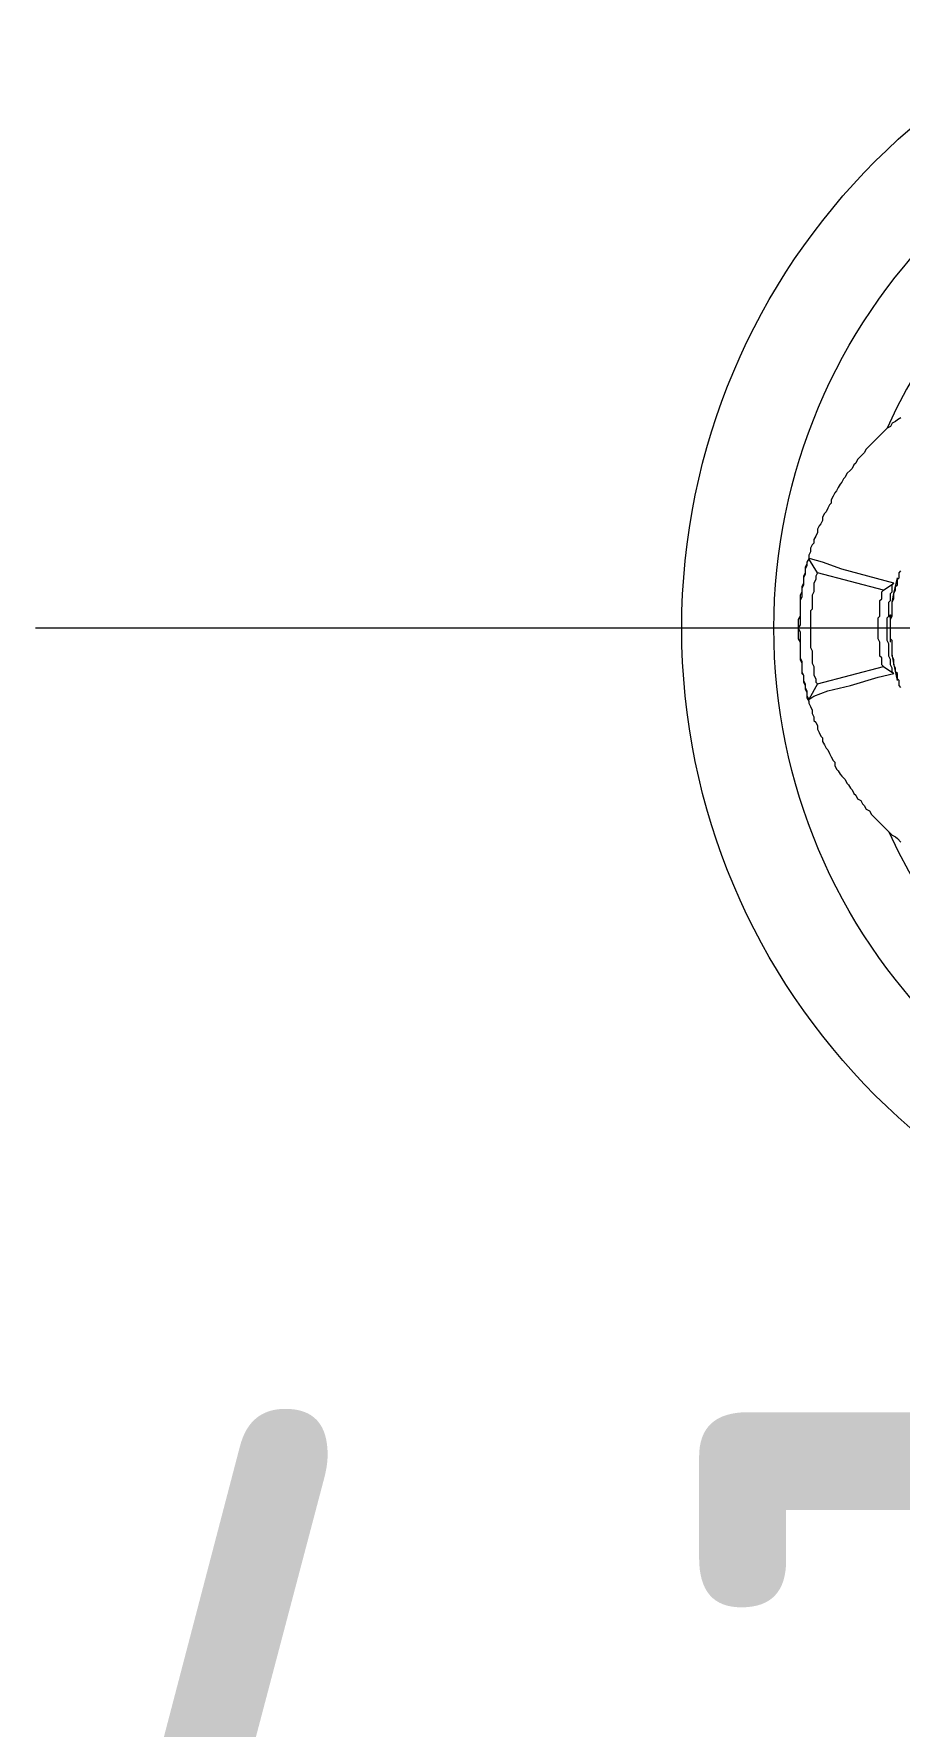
# Model space of a CAD drawing. Header units: millimetres. Extents: x 89051 to 218395, y -330386 to -125649.
# Drawn here: x 92612.9 to 92673.1, y -132914.4 to -132796.6 of the extents above; entities that cross this region are included whole.
import ezdxf

# ---------------------------------------------------------------- set-up
doc = ezdxf.new("R2010")
doc.units = ezdxf.units.MM
doc.header["$LTSCALE"] = 13
for name, pattern in [('1 实线', [0]), ('ACAD_ISO04W100', [30, 24, -3, 0, -3]), ('CENTER', [50.8, 31.75, -6.35, 6.35, -6.35])]:
    doc.linetypes.add(name, pattern=pattern)
doc.layers.get('0').update_dxf_attribs({"color": 1, "linetype": 'CENTER'})
doc.layers.add('C00-00-00', color=7, linetype='Continuous')
doc.layers.add('C00-00-FF', color=5, linetype='Continuous', true_color=0x0000ff)
doc.layers.add('标注、文本', color=3, linetype='Continuous', lineweight=25)
doc.styles.get("Standard").update_dxf_attribs({"font": 'gbenor.shx', "bigfont": 'gbcbig.shx'})
doc.dimstyles.new('1-15', dxfattribs={"dimscale": 20, "dimtxt": 3.5, "dimasz": 2, "dimexe": 1.5, "dimexo": 0.5, "dimgap": 0.5, "dimtad": 1, "dimtoh": 1, "dimdec": 1, "dimdsep": 46, "dimtxsty": 'Standard', "dimcen": 2.5, "dimclrd": 3, "dimclre": 3, "dimclrt": 3, "dimadec": 0, "dimazin": 2, "dimtfac": 1, "dimtdec": 1, "dimtmove": 0, "dimatfit": 2, "dimfxl": 1, "dimarcsym": 0})

# ---------------------------------------------------------------- blocks, each defined once
blk = doc.blocks.new('*D571')
at = {"layer": 'Defpoints', "color": 0, "transparency": 16777216}
for p in [(92572.93, -132897.37), (92703.93, -132897.37), (92703.93, -132972.54)]:
    blk.add_point(p, dxfattribs=at)
at = {"layer": '标注、文本', "color": 3, "lineweight": -2, "transparency": 16777216}
for p, q in [((92572.93, -132907.37), (92572.93, -133002.54)), ((92703.93, -132907.37), (92703.93, -133002.54)), ((92612.93, -132972.54), (92663.93, -132972.54))]:
    blk.add_line(p, q, dxfattribs=at)
at = {"layer": '标注、文本', "color": 3, "transparency": 16777216}
for points in [[(92612.93, -132965.87), (92612.93, -132979.2), (92572.93, -132972.54)], [(92663.93, -132965.87), (92663.93, -132979.2), (92703.93, -132972.54)]]:
    blk.add_solid(points, dxfattribs=at)
at = {"layer": '标注、文本', "color": 3, "transparency": 16777216, "insert": (92638.43, -132927.54), "char_height": 70, "attachment_point": 5}
blk.add_mtext('147', dxfattribs=at)

msp = doc.modelspace()

# ---------------------------------------------------------------- hatches: boundary and pattern name
at = {"layer": 'C00-00-00'}
h = msp.add_hatch(color=256, dxfattribs=at)
h.dxf.hatch_style = 2
h.paths.add_polyline_path([(92672.59, -132837.13), (92672.55, -132837.22), (92672.47, -132837.25), (92672.38, -132837.22), (92672.35, -132837.13), (92672.38, -132837.05), (92672.47, -132837.01), (92672.55, -132837.05)])

# ---------------------------------------------------------------- linework, layer by layer
at = {"color": 7, "linetype": '1 实线', "lineweight": 0}
for radius in [45.98, 39.57]:
    msp.add_circle((92703.93, -132837.98), radius, dxfattribs=at)
msp.add_arc((92703.93, -132837.98), 34.61, 204.1584, 156.2711, dxfattribs=at)
at = {"layer": 'C00-00-00', "lineweight": 15}
for points in [[(92673.19, -132823.34), (92672.95, -132823.46), (92672.83, -132823.58), (92672.59, -132823.7), (92672.47, -132823.94), (92672.23, -132824.06), (92672.11, -132824.18), (92671.86, -132824.43), (92671.74, -132824.55), (92671.62, -132824.67), (92671.38, -132824.91), (92671.26, -132825.03), (92671.14, -132825.15), (92670.9, -132825.4), (92670.77, -132825.52), (92670.65, -132825.76), (92670.53, -132825.88), (92670.29, -132826.12), (92670.17, -132826.24), (92670.05, -132826.48), (92669.93, -132826.61), (92669.81, -132826.85), (92669.69, -132826.97), (92669.44, -132827.21), (92669.32, -132827.45), (92669.2, -132827.57), (92669.08, -132827.82), (92668.96, -132827.94), (92668.84, -132828.18), (92668.72, -132828.42), (92668.6, -132828.54), (92668.48, -132828.78), (92668.35, -132829.03), (92668.35, -132829.27), (92668.23, -132829.39), (92668.11, -132829.63), (92667.99, -132829.87), (92667.87, -132829.99), (92667.75, -132830.24), (92667.75, -132830.48), (92667.63, -132830.72), (92667.51, -132830.84), (92667.39, -132831.08), (92667.39, -132831.32), (92667.27, -132831.57), (92667.14, -132831.81), (92667.14, -132832.05), (92667.02, -132832.17), (92666.9, -132832.41), (92666.9, -132832.66), (92666.78, -132832.9), (92666.78, -132833.14), (92666.66, -132833.38), (92666.66, -132833.5), (92666.54, -132833.74), (92666.54, -132833.99), (92666.54, -132834.23), (92666.42, -132834.47), (92666.42, -132834.71), (92666.42, -132834.95), (92666.3, -132835.2), (92666.3, -132835.44), (92666.3, -132835.68), (92666.3, -132835.8), (92666.18, -132836.04), (92666.18, -132836.29), (92666.18, -132836.53), (92666.18, -132836.77), (92666.18, -132837.01), (92666.18, -132837.25), (92666.18, -132837.5), (92666.18, -132837.74), (92666.06, -132837.98), (92666.18, -132838.22), (92666.18, -132838.46), (92666.18, -132838.58), (92666.18, -132838.83), (92666.18, -132839.07), (92666.18, -132839.31), (92666.18, -132839.55), (92666.18, -132839.79), (92666.18, -132840.04), (92666.3, -132840.28), (92666.3, -132840.52), (92666.3, -132840.76), (92666.3, -132841.01), (92666.42, -132841.25), (92666.42, -132841.37), (92666.42, -132841.61), (92666.54, -132841.85), (92666.54, -132842.09), (92666.66, -132842.34), (92666.66, -132842.58), (92666.66, -132842.82), (92666.78, -132843.06), (92666.78, -132843.18), (92666.9, -132843.43), (92667.02, -132843.67), (92667.02, -132843.91), (92667.14, -132844.15), (92667.14, -132844.39), (92667.27, -132844.51), (92667.39, -132844.76), (92667.39, -132845), (92667.51, -132845.24), (92667.63, -132845.48), (92667.75, -132845.6), (92667.75, -132845.85), (92667.87, -132846.09), (92667.99, -132846.33), (92668.11, -132846.45), (92668.23, -132846.69), (92668.35, -132846.93), (92668.48, -132847.18), (92668.6, -132847.3), (92668.6, -132847.54), (92668.72, -132847.78), (92668.84, -132847.9), (92668.96, -132848.14), (92669.08, -132848.27), (92669.32, -132848.51), (92669.44, -132848.75), (92669.56, -132848.87), (92669.69, -132849.11), (92669.81, -132849.23), (92669.93, -132849.48), (92670.05, -132849.6), (92670.17, -132849.84), (92670.41, -132849.96), (92670.53, -132850.2), (92670.65, -132850.32), (92670.77, -132850.56), (92671.02, -132850.69), (92671.14, -132850.93), (92671.26, -132851.05), (92671.5, -132851.29), (92671.62, -132851.41), (92671.74, -132851.53), (92671.98, -132851.77), (92672.11, -132851.9), (92672.23, -132852.02), (92672.47, -132852.26), (92672.59, -132852.38), (92672.83, -132852.5), (92672.95, -132852.62), (92673.19, -132852.86)], [(92666.78, -132833.14), (92666.66, -132833.38), (92666.66, -132833.62), (92666.54, -132833.87), (92666.54, -132834.11), (92666.42, -132834.35), (92666.42, -132834.59), (92666.42, -132834.83), (92666.3, -132835.08), (92666.3, -132835.2), (92666.3, -132835.44), (92666.18, -132835.68), (92666.18, -132835.92), (92666.18, -132836.16), (92666.18, -132836.41), (92666.18, -132836.65), (92666.18, -132836.89), (92666.18, -132837.13), (92666.06, -132837.37), (92666.06, -132837.62), (92666.06, -132837.86), (92666.06, -132838.1), (92666.06, -132838.22), (92666.06, -132838.46), (92666.06, -132838.71), (92666.18, -132838.95), (92666.18, -132839.19), (92666.18, -132839.43), (92666.18, -132839.67), (92666.18, -132839.92), (92666.18, -132840.16), (92666.3, -132840.4), (92666.3, -132840.64), (92666.3, -132840.88), (92666.3, -132841.13), (92666.42, -132841.25), (92666.42, -132841.49), (92666.42, -132841.73), (92666.54, -132841.97), (92666.54, -132842.22), (92666.66, -132842.46), (92666.66, -132842.7), (92666.78, -132842.94)], [(92667.39, -132834.11), (92666.78, -132833.14)], [(92672.71, -132834.83), (92670.9, -132834.35), (92669.08, -132833.87), (92667.75, -132833.38), (92666.9, -132833.14), (92666.78, -132833.14)], [(92667.39, -132834.11), (92667.27, -132834.35), (92667.27, -132834.59), (92667.14, -132834.83), (92667.14, -132835.08), (92667.14, -132835.32), (92667.14, -132835.44), (92667.02, -132835.68), (92667.02, -132835.92), (92667.02, -132836.16), (92667.02, -132836.41), (92667.02, -132836.65), (92666.9, -132836.77), (92666.9, -132837.01), (92666.9, -132837.25), (92666.9, -132837.5), (92666.9, -132837.74), (92666.9, -132837.98), (92666.9, -132838.1), (92666.9, -132838.34), (92666.9, -132838.58), (92666.9, -132838.83), (92666.9, -132839.07), (92666.9, -132839.31), (92667.02, -132839.55), (92667.02, -132839.67), (92667.02, -132839.92), (92667.02, -132840.16), (92667.02, -132840.4), (92667.14, -132840.64), (92667.14, -132840.88), (92667.14, -132841.01), (92667.14, -132841.25), (92667.27, -132841.49), (92667.27, -132841.73), (92667.39, -132841.85)], [(92671.98, -132835.32), (92667.39, -132834.11)], [(92671.98, -132835.32), (92672.71, -132834.83)], [(92672.71, -132841.13), (92672.59, -132841.01), (92672.59, -132840.88), (92672.59, -132840.76), (92672.47, -132840.52), (92672.47, -132840.4), (92672.47, -132840.28), (92672.47, -132840.16), (92672.35, -132839.92), (92672.35, -132839.79), (92672.35, -132839.67), (92672.35, -132839.43), (92672.35, -132839.31), (92672.35, -132839.19), (92672.35, -132839.07), (92672.23, -132838.83), (92672.23, -132838.71), (92672.23, -132838.58), (92672.23, -132838.34), (92672.23, -132838.22), (92672.23, -132838.1), (92672.23, -132837.86), (92672.23, -132837.74), (92672.23, -132837.62), (92672.23, -132837.37), (92672.23, -132837.25), (92672.35, -132837.13), (92672.35, -132837.01), (92672.35, -132836.77), (92672.35, -132836.65), (92672.35, -132836.53), (92672.35, -132836.29), (92672.35, -132836.16), (92672.47, -132836.04), (92672.47, -132835.92), (92672.47, -132835.68), (92672.47, -132835.56), (92672.59, -132835.44), (92672.59, -132835.2), (92672.59, -132835.08), (92672.59, -132834.95), (92672.71, -132834.83)], [(92673.19, -132842.09), (92673.07, -132841.97), (92673.07, -132841.73), (92673.07, -132841.61), (92672.95, -132841.49), (92672.95, -132841.37), (92672.95, -132841.13), (92672.83, -132841.01), (92672.83, -132840.88), (92672.83, -132840.76), (92672.71, -132840.52), (92672.71, -132840.4), (92672.71, -132840.28), (92672.71, -132840.16), (92672.59, -132839.92), (92672.59, -132839.79), (92672.59, -132839.67), (92672.59, -132839.55), (92672.59, -132839.31), (92672.59, -132839.19), (92672.59, -132839.07), (92672.59, -132838.83), (92672.47, -132838.71), (92672.47, -132838.58), (92672.47, -132838.46), (92672.47, -132838.22), (92672.47, -132838.1), (92672.47, -132837.98), (92672.47, -132837.86), (92672.47, -132837.62), (92672.47, -132837.5), (92672.47, -132837.37), (92672.59, -132837.13), (92672.59, -132837.01), (92672.59, -132836.89), (92672.59, -132836.77), (92672.59, -132836.53), (92672.59, -132836.41), (92672.59, -132836.29), (92672.59, -132836.16), (92672.71, -132835.92), (92672.71, -132835.8), (92672.71, -132835.68), (92672.71, -132835.56), (92672.83, -132835.32), (92672.83, -132835.2), (92672.83, -132835.08), (92672.95, -132834.95), (92672.95, -132834.71), (92672.95, -132834.59), (92673.07, -132834.47), (92673.07, -132834.35), (92673.07, -132834.11), (92673.19, -132833.99)], [(92672.71, -132835.56), (92672.95, -132834.47)], [(92671.98, -132840.64), (92671.86, -132840.52), (92671.86, -132840.4), (92671.86, -132840.16), (92671.86, -132840.04), (92671.74, -132839.92), (92671.74, -132839.67), (92671.74, -132839.55), (92671.74, -132839.43), (92671.74, -132839.19), (92671.74, -132839.07), (92671.74, -132838.95), (92671.62, -132838.71), (92671.62, -132838.58), (92671.62, -132838.46), (92671.62, -132838.22), (92671.62, -132838.1), (92671.62, -132837.86), (92671.62, -132837.74), (92671.62, -132837.62), (92671.62, -132837.37), (92671.62, -132837.25), (92671.74, -132837.13), (92671.74, -132836.89), (92671.74, -132836.77), (92671.74, -132836.65), (92671.74, -132836.41), (92671.74, -132836.29), (92671.74, -132836.04), (92671.86, -132835.92), (92671.86, -132835.8), (92671.86, -132835.56), (92671.86, -132835.44), (92671.98, -132835.32)], [(92672.59, -132836.16), (92672.71, -132835.56)], [(92672.47, -132838.83), (92672.47, -132837.13)], [(92672.47, -132838.95), (92672.47, -132838.83)], [(92667.39, -132841.85), (92671.98, -132840.64)], [(92671.98, -132840.64), (92672.71, -132841.13)], [(92672.71, -132840.4), (92672.59, -132839.79)], [(92672.95, -132841.61), (92672.71, -132840.4)], [(92666.78, -132842.94), (92667.14, -132842.7), (92668.11, -132842.34), (92669.69, -132841.97), (92671.62, -132841.37), (92672.71, -132841.13)], [(92667.39, -132841.85), (92666.78, -132842.94)]]:
    msp.add_lwpolyline(points, dxfattribs=at)
at = {"layer": 'C00-00-FF', "lineweight": 15}
msp.add_lwpolyline([(92672.71, -132837.98), (92670.77, -132837.98)], dxfattribs=at)
at = {"layer": '标注、文本', "color": 1, "linetype": 'ACAD_ISO04W100', "lineweight": 15}
for p, q in [((92968.43, -132837.98), (92439.43, -132837.98)), ((92794.87, -132837.98), (92612.99, -132837.98))]:
    msp.add_line(p, q, dxfattribs=at)

# ---------------------------------------------------------------- dimensions: what is measured, and where the dimension line sits
at = {"layer": '标注、文本'}
dim = msp.add_linear_dim(base=(92703.93, -132972.54), p1=(92572.93, -132897.37), p2=(92703.93, -132897.37), text='147', dimstyle='1-15', dxfattribs=at)
dim.commit()
dim.dimension.update_dxf_attribs({"geometry": '*D571', "text_midpoint": (92638.43, -132927.54)})

doc.saveas('drawing.dxf')
